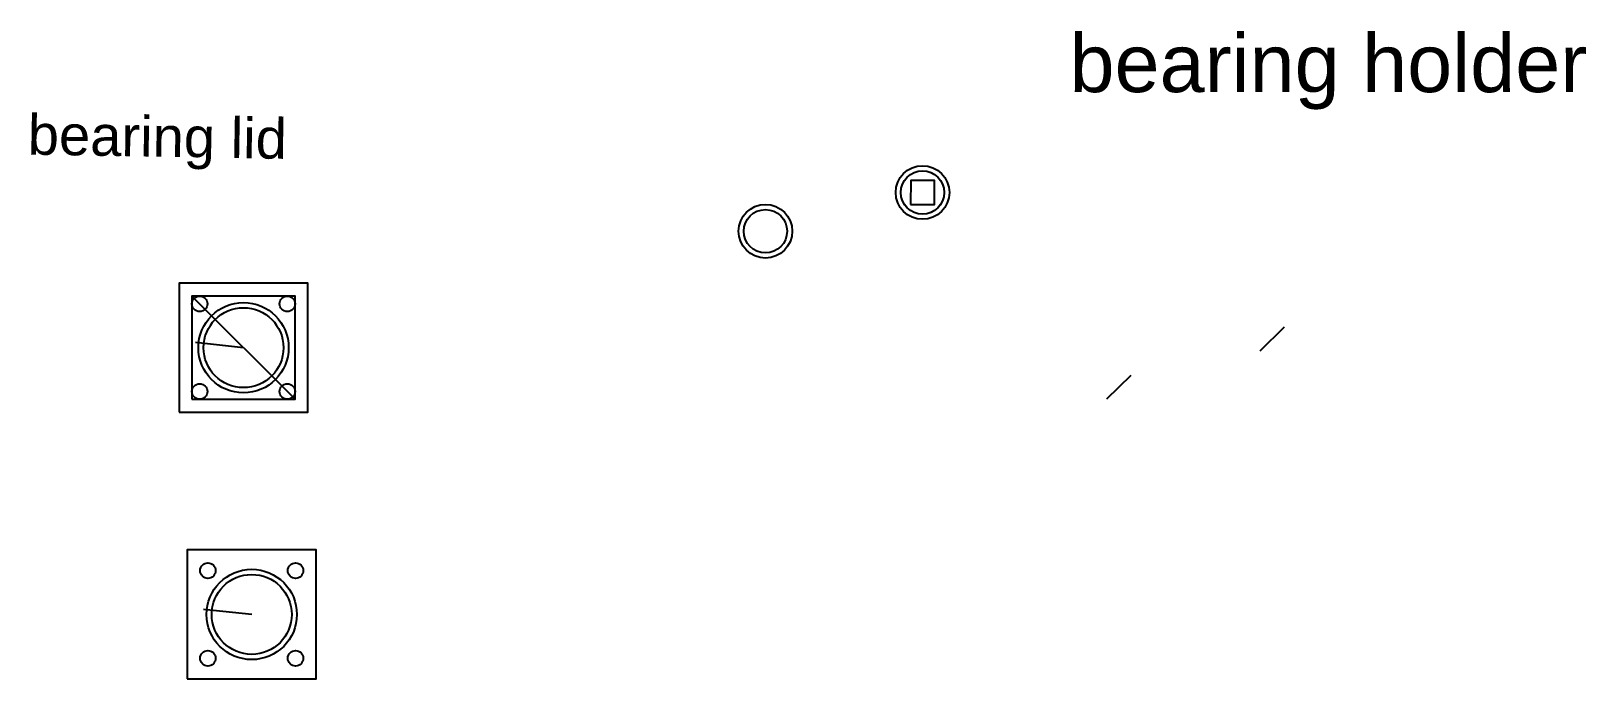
# Model space of a CAD drawing. Header units: millimetres. Extents: x -248 to 355, y -154 to 97.
import ezdxf

# ---------------------------------------------------------------- set-up
doc = ezdxf.new("R2010")
doc.units = ezdxf.units.MM
doc.styles.get("Standard").update_dxf_attribs({"font": 'arial.ttf'})

# ---------------------------------------------------------------- blocks, each defined once
blk = doc.blocks.new('*U7')
blk.add_circle((0, 0), 3)
blk = doc.blocks.new('*U8')
at = {"color": 0, "linetype": 'ByBlock', "lineweight": -2, "transparency": 16777216}
blk.add_blockref('*U7', (-182.59, -8.7), dxfattribs=at)
for p, rotation in [((-148.59, -8.7), 270), ((-182.59, -42.7), 89.99999999999999), ((-148.59, -42.7), 180)]:
    blk.add_blockref('*U7', p, dxfattribs=dict(at, rotation=rotation))
blk = doc.blocks.new('*U13')
blk.add_circle((0, 0), 3)
blk = doc.blocks.new('*U15')
at = {"color": 0, "linetype": 'ByBlock', "lineweight": -2, "transparency": 16777216}
blk.add_blockref('*U13', (-182.59, -8.7), dxfattribs=at)
for p, rotation in [((-148.59, -8.7), 270), ((-182.59, -42.7), 89.99999999999999), ((-148.59, -42.7), 180)]:
    blk.add_blockref('*U13', p, dxfattribs=dict(at, rotation=rotation))

msp = doc.modelspace()

# ---------------------------------------------------------------- linework, layer by layer
for p, q in [((-185.59, -5.7), (-145.59, -45.7)), ((228.61, -26.86, -10), (238.02, -17.66, -10)), ((-165.59, -25.7), (-184.26, -23.73)), ((169.19, -45.56), (178.59, -36.36)), ((-162.39, -129.16), (-181.07, -127.19))]:
    msp.add_line(p, q)
at = {"linetype": 'Continuous'}
msp.add_lwpolyline([(93, 29.89), (102.3, 29.78), (102.4, 39.08), (93.11, 39.19)], close=True, dxfattribs=at)
for points in [[(-190.59, -50.7), (-140.59, -50.7), (-140.59, -0.7), (-190.59, -0.7)], [(-185.59, -45.7), (-145.59, -45.7), (-145.59, -5.7), (-185.59, -5.7)], [(-187.39, -154.16), (-137.39, -154.16), (-137.39, -104.16), (-187.39, -104.16)]]:
    msp.add_lwpolyline(points, close=True)
for centre, radius in [((97.7, 34.48), 10.4), ((97.7, 34.48), 8.45), ((97.7, 34.48), 8.4), ((36.78, 19.46), 10.4), ((36.78, 19.46), 8.4), ((-165.59, -25.7), 17.5), ((-165.59, -25.7), 15.5), ((-162.39, -129.16), 17.5), ((-162.39, -129.16), 15.5)]:
    msp.add_circle(centre, radius)

# ---------------------------------------------------------------- block references
for name, p in [('*U8', (0, 0)), ('*U15', (3.19, -103.46))]:
    msp.add_blockref(name, p)

# ---------------------------------------------------------------- texts
msp.add_text('bearing holder', height=22.4793).set_placement((154.69, 73.41))
msp.add_text('bearing lid', height=15.5888, rotation=359.01989).set_placement((-249.35, 49.23))

doc.saveas('drawing.dxf')
